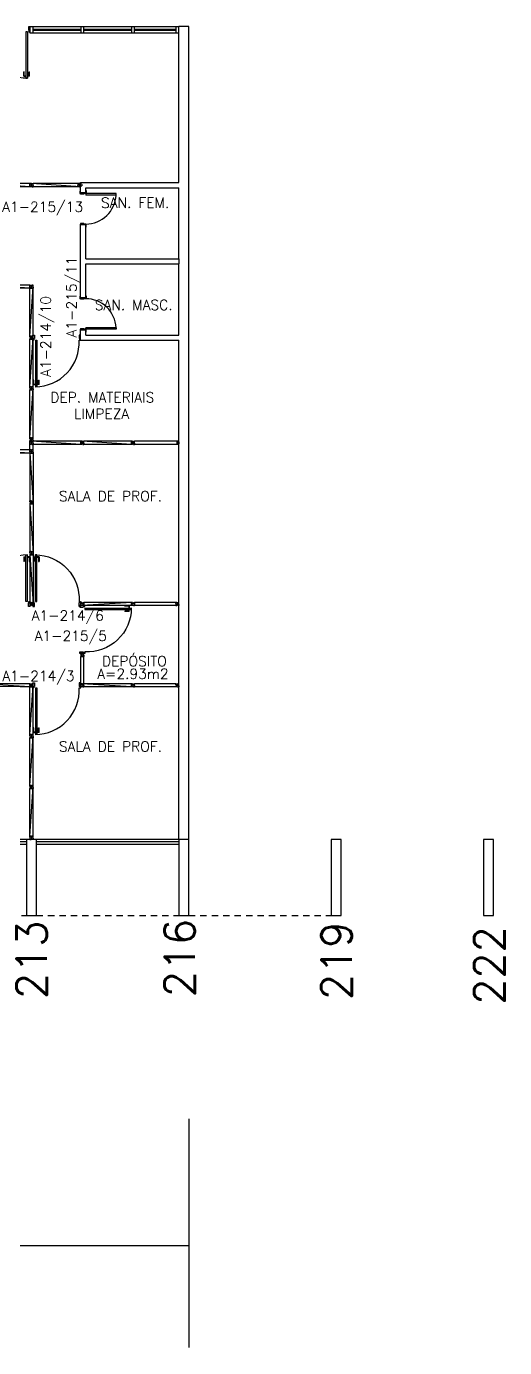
# Model space of a CAD drawing. Header units: millimetres. Extents: x 2641 to 2879, y 1208 to 1302.
# Drawn here: x 2866.93 to 2876.35, y 1210.89 to 1236.89 of the extents above; entities that cross this region are included whole.
import ezdxf
from ezdxf.enums import TextEntityAlignment as Align

# ---------------------------------------------------------------- set-up
doc = ezdxf.new("R2010")
doc.units = ezdxf.units.MM
doc.linetypes.add('HIDDEN2', pattern=[0.1875, 0.125, -0.0625])
for name, color, linetype in [('ALV', 2, 'Continuous'), ('AREA', 2, 'Continuous'), ('DIV', 2, 'Continuous'), ('ESQ', 1, 'Continuous'), ('ESTR', 3, 'Continuous'), ('NOPILAR1', 2, 'Continuous'), ('PROJ', 1, 'HIDDEN2'), ('TEXTO', 2, 'Continuous'), ('TEXTO-ENDEREÇO', 2, 'Continuous'), ('TEXTOCENTROCUSTO', 2, 'Continuous')]:
    doc.layers.add(name, color=color, linetype=linetype)
doc.styles.add('1', font='romans.shx')
doc.styles.add('NOPILAR', font='simplex.shx', dxfattribs={"height": 0.6})
doc.styles.add('UNB-100', font='simplex.shx', dxfattribs={"height": 0.2})
doc.styles.add('UNB-100-1', font='simplex.shx', dxfattribs={"height": 0.2})
doc.dimstyles.new('1-600', dxfattribs={"dimtxt": 1.1, "dimasz": 2.5, "dimexe": 2, "dimexo": 4, "dimgap": 0.2, "dimtad": 1, "dimdec": 0, "dimzin": 4, "dimdsep": 46, "dimlunit": 6, "dimtxsty": '1', "dimblk1": 'NONE', "dimblk2": 'NONE', "dimsah": 1, "dimcen": 0, "dimclrd": 2, "dimclre": 2, "dimclrt": 2, "dimadec": 0, "dimazin": 0, "dimtfac": 1, "dimtdec": 0, "dimtmove": 2, "dimatfit": 3, "dimldrblk": 'NONE', "dimfxl": 1, "dimtolj": 1, "dimtzin": 0, "dimarcsym": 0})

# ---------------------------------------------------------------- blocks, each defined once
blk = doc.blocks.new('PILAR-SLS')
blk.add_lwpolyline([(0.003, -72.501), (0.003, -74.001), (0.203, -74.001), (0.203, -72.501)], close=True)
blk = doc.blocks.new('DIVMT-SLS')
for p, q in [((-0.03, 0.03), (-0.03, 0.006)), ((-0.008, 0.03), (-0.03, 0.03)), ((-0.0185, 0.006), (-0.03, 0.006)), ((-0.0185, -0.006), (-0.0185, 0.006)), ((-0.008, 0.03), (-0.008, 0.02)), ((-0.008, 0.02), (0.008, 0.02)), ((-0.0051, 0), (0.0051, 0)), ((0.0051, 0), (-0.0051, 0)), ((-0.0051, 0), (0.0051, 0)), ((0.97, -0.03), (0, 0.03)), ((0, -0.0051), (0, 0.0051)), ((0, 0.0051), (0, -0.0051)), ((0.008, 0.03), (0.008, 0.02)), ((0.008, 0.03), (0.03, 0.03)), ((0.0205, 0.006), (0.03, 0.006)), ((0.0205, -0.006), (0.0205, 0.006)), ((0.0205, 0.006), (0.0205, -0.006)), ((0.0205, 0.006), (0.03, 0.006)), ((0.97, 0.03), (0.03, 0.03)), ((0.03, 0.006), (0.03, 0.03)), ((0.03, -0.03), (0.03, 0.03)), ((0.03, -0.005), (0.03, 0.005)), ((0.97, 0.03), (0.97, 0.009)), ((0.97, 0.009), (0.97, 0.027)), ((0.9795, 0.006), (0.97, 0.006)), ((0.97, -0.005), (0.97, 0.005)), ((0.9795, 0.006), (0.9795, -0.006)), ((1.0051, 0), (0.9949, 0)), ((1, 0.0051), (1, -0.0051)), ((-0.0185, -0.006), (-0.03, -0.006)), ((-0.03, -0.03), (-0.03, -0.006)), ((-0.008, -0.03), (-0.03, -0.03)), ((-0.008, -0.03), (-0.008, -0.02)), ((-0.008, -0.02), (0.008, -0.02)), ((0.008, -0.03), (0.008, -0.02)), ((0.008, -0.03), (0.03, -0.03)), ((0.0205, -0.006), (0.03, -0.006)), ((0.0205, -0.006), (0.03, -0.006)), ((0.03, -0.006), (0.03, -0.03)), ((0.97, -0.03), (0.03, -0.03)), ((0.9795, -0.006), (0.97, -0.006)), ((0.97, -0.009), (0.97, -0.027))]:
    blk.add_line(p, q)
blk = doc.blocks.new('A$C40560D69')
at = {"layer": 'DIV'}
for p, q in [((0, 0.038), (0, 0.06)), ((0.024, 0.06), (0, 0.06)), ((0, 0.038), (0.01, 0.038)), ((0, 0.022), (0, 0)), ((0, 0.022), (0.01, 0.022)), ((0, 0), (0.024, 0)), ((0.01, 0.022), (0.01, 0.038)), ((0.024, 0.051), (0.024, 0.06)), ((0.024, 0.051), (0.024, 0.06)), ((0.024, 0.051), (0.036, 0.051)), ((0.036, 0.051), (0.024, 0.051)), ((0.036, 0.012), (0.024, 0.012)), ((0.024, 0.012), (0.024, 0)), ((0.025, 0.03), (0.035, 0.03)), ((0.035, 0.03), (0.025, 0.03)), ((0.03, 0.025), (0.03, 0.035)), ((0.03, 0.035), (0.03, 0.025)), ((0.03, 0.025), (0.03, 0.035)), ((0.036, 0.051), (0.036, 0.06)), ((0.036, 0.051), (0.036, 0.06)), ((0.036, 0.06), (0.06, 0.06)), ((0.036, 0.012), (0.036, 0)), ((0.06, 0), (0.036, 0)), ((0.05, 0.022), (0.05, 0.038)), ((0.06, 0.038), (0.05, 0.038)), ((0.06, 0.022), (0.05, 0.022)), ((0.06, 0.038), (0.06, 0.06)), ((0.06, 0.022), (0.06, 0))]:
    blk.add_line(p, q, dxfattribs=at)
blk = doc.blocks.new('PDV2D-SLS')
at = {"layer": 'DIV'}
for p, q in [((0.03, 0.05), (0.06, 0.05)), ((0.03, 0.035), (0.03, 0.05)), ((0.03, -0.035), (0.03, 0.035)), ((0.06, 0.05), (0.06, -0.02)), ((0.941, 0.05), (0.941, -0.02)), ((0.971, 0.05), (0.941, 0.05)), ((0.971, 0.035), (0.971, 0.05)), ((0.971, -0.035), (0.971, 0.035)), ((0.03, -0.05), (0.03, -0.035)), ((0.05, -0.05), (0.03, -0.05)), ((0.05, -0.02), (0.06, -0.02)), ((0.05, -0.02), (0.05, -0.05)), ((0.079, -0.05), (0.109, -0.05)), ((0.079, -0.05), (0.079, -0.965)), ((0.109, -0.05), (0.109, -0.965)), ((0.951, -0.02), (0.941, -0.02)), ((0.951, -0.02), (0.951, -0.05)), ((0.951, -0.05), (0.971, -0.05)), ((0.971, -0.05), (0.971, -0.035)), ((0.036, -0.925), (0.036, -0.835)), ((0.046, -0.835), (0.036, -0.835)), ((0.036, -0.925), (0.076, -0.925)), ((0.046, -0.915), (0.046, -0.835)), ((0.046, -0.915), (0.076, -0.915)), ((0.109, -0.965), (0.079, -0.965)), ((0.141, -0.915), (0.111, -0.915)), ((0.151, -0.925), (0.111, -0.925)), ((0.141, -0.915), (0.141, -0.835)), ((0.141, -0.835), (0.151, -0.835)), ((0.151, -0.925), (0.151, -0.835))]:
    blk.add_line(p, q, dxfattribs=at)
blk.add_arc((0.076, -0.1), 0.865, 270, 3.3214, dxfattribs=at)
blk = doc.blocks.new('A$C058A0A7E')
at = {"layer": 'DIV'}
for p, q in [((0, 0.038), (0, 0.06)), ((0.024, 0.06), (0, 0.06)), ((0, 0.038), (0.01, 0.038)), ((0, 0.022), (0, 0)), ((0, 0.022), (0.01, 0.022)), ((0, 0), (0.024, 0)), ((0.01, 0.022), (0.01, 0.038)), ((0.024, 0.051), (0.024, 0.06)), ((0.024, 0.051), (0.024, 0.06)), ((0.024, 0.051), (0.036, 0.051)), ((0.036, 0.051), (0.024, 0.051)), ((0.036, 0.012), (0.024, 0.012)), ((0.024, 0.012), (0.024, 0)), ((0.025, 0.03), (0.035, 0.03)), ((0.035, 0.03), (0.025, 0.03)), ((0.03, 0.025), (0.03, 0.035)), ((0.03, 0.035), (0.03, 0.025)), ((0.03, 0.025), (0.03, 0.035)), ((0.036, 0.051), (0.036, 0.06)), ((0.036, 0.051), (0.036, 0.06)), ((0.036, 0.06), (0.06, 0.06)), ((0.036, 0.012), (0.036, 0)), ((0.06, 0), (0.036, 0)), ((0.05, 0.022), (0.05, 0.038)), ((0.06, 0.038), (0.05, 0.038)), ((0.06, 0.022), (0.05, 0.022)), ((0.06, 0.038), (0.06, 0.06)), ((0.06, 0.022), (0.06, 0))]:
    blk.add_line(p, q, dxfattribs=at)
blk = doc.blocks.new('MTINI-SLS')
for p, q in [((-0.005, 0), (0.005, 0)), ((0, 0.001), (0, 0.02)), ((0.008, 0.02), (0, 0.02)), ((0, -0.005), (0, 0.005)), ((0, -0.02), (0, 0.001)), ((0.008, 0.03), (0.03, 0.03)), ((0.008, 0.03), (0.008, 0.02)), ((0.02, 0.006), (0.02, -0.006)), ((0.02, 0.006), (0.03, 0.006)), ((0.02, -0.004), (0.02, 0.004)), ((0.023, 0.006), (0.03, 0.006)), ((0.03, 0.006), (0.03, 0.03)), ((0, -0.02), (0.008, -0.02)), ((0.008, -0.03), (0.008, -0.02)), ((0.008, -0.03), (0.03, -0.03)), ((0.02, -0.006), (0.03, -0.006)), ((0.023, -0.006), (0.03, -0.006)), ((0.03, -0.006), (0.03, -0.03))]:
    blk.add_line(p, q)
blk = doc.blocks.new('*D51')
at = {"layer": 'DEFPOINTS', "color": 0, "transparency": 16777216}
for p in [(2822.033, 1219.395), (2870.133, 1219.395), (2822.033, 1212.895)]:
    blk.add_point(p, dxfattribs=at)
at = {"layer": 'TEXTOCENTROCUSTO', "color": 2, "lineweight": -2, "transparency": 16777216}
for p, q in [((2822.033, 1215.395), (2822.033, 1210.895)), ((2870.133, 1215.395), (2870.133, 1210.895)), ((2870.133, 1212.895), (2822.033, 1212.895))]:
    blk.add_line(p, q, dxfattribs=at)
at = {"layer": 'TEXTOCENTROCUSTO', "color": 2, "transparency": 16777216, "insert": (2846.083, 1213.828), "char_height": 1.1, "attachment_point": 5, "style": '1'}
blk.add_mtext('\\A1;Agrônomia e Veterinária', dxfattribs=at)
blk = doc.blocks.new('_NONE')
at = {"color": 0, "linetype": 'ByBlock'}
blk.add_circle((0, 0), 0.25, dxfattribs=at)

msp = doc.modelspace()

# ---------------------------------------------------------------- linework, layer by layer
msp.add_line((2869.933, 1232.317), (2869.933, 1232.217))
at = {"layer": 'ALV'}
for p, q in [((2869.933, 1233.817), (2869.933, 1236.89)), ((2870.133, 1236.89), (2869.933, 1236.89)), ((2870.133, 1220.895), (2870.133, 1236.89)), ((2868.001, 1233.817), (2869.933, 1233.817)), ((2868.001, 1233.617), (2868.001, 1233.817)), ((2868.101, 1233.717), (2869.933, 1233.717)), ((2868.101, 1233.617), (2868.101, 1233.717)), ((2869.933, 1232.317), (2869.933, 1233.717)), ((2868.001, 1231.547), (2868.001, 1232.987)), ((2868.101, 1232.317), (2868.101, 1232.987)), ((2868.101, 1232.317), (2869.933, 1232.317)), ((2868.101, 1232.217), (2869.933, 1232.217)), ((2868.101, 1231.547), (2868.101, 1232.217)), ((2869.933, 1230.817), (2869.933, 1232.217)), ((2868.001, 1230.717), (2869.933, 1230.717)), ((2868.101, 1230.817), (2869.933, 1230.817)), ((2869.933, 1220.895), (2869.933, 1230.717))]:
    msp.add_line(p, q, dxfattribs=at)
at = {"layer": 'DIV'}
for p, q in [((2867.063, 1236.885), (2867.003, 1236.885)), ((2867.003, 1236.885), (2867.003, 1236.766)), ((2867.063, 1236.885), (2867.003, 1236.885)), ((2867.003, 1236.885), (2867.003, 1236.766)), ((2868.003, 1236.885), (2867.063, 1236.885)), ((2867.063, 1236.765), (2867.063, 1236.885)), ((2867.063, 1236.765), (2867.063, 1236.885)), ((2868.063, 1236.885), (2868.003, 1236.885)), ((2868.003, 1236.885), (2868.003, 1236.766)), ((2868.063, 1236.885), (2868.003, 1236.885)), ((2868.003, 1236.885), (2868.003, 1236.766)), ((2869.003, 1236.885), (2868.063, 1236.885)), ((2868.063, 1236.765), (2868.063, 1236.885)), ((2868.063, 1236.765), (2868.063, 1236.885)), ((2869.063, 1236.885), (2869.003, 1236.885)), ((2869.003, 1236.885), (2869.003, 1236.766)), ((2869.063, 1236.885), (2869.003, 1236.885)), ((2869.003, 1236.885), (2869.003, 1236.766)), ((2869.874, 1236.885), (2869.063, 1236.885)), ((2869.063, 1236.765), (2869.063, 1236.885)), ((2869.063, 1236.765), (2869.063, 1236.885)), ((2869.934, 1236.885), (2869.874, 1236.885)), ((2869.874, 1236.885), (2869.874, 1236.766)), ((2869.934, 1236.885), (2869.874, 1236.885)), ((2869.874, 1236.885), (2869.874, 1236.766)), ((2869.934, 1236.765), (2869.934, 1236.885)), ((2869.934, 1236.765), (2869.934, 1236.885)), ((2867.003, 1236.765), (2867.063, 1236.765)), ((2867.003, 1236.765), (2867.063, 1236.765)), ((2867.003, 1236.765), (2867.063, 1236.765)), ((2868.003, 1236.831), (2867.063, 1236.831)), ((2867.063, 1236.819), (2868.003, 1236.819)), ((2867.063, 1236.765), (2868.003, 1236.765)), ((2868.003, 1236.765), (2868.063, 1236.765)), ((2868.003, 1236.765), (2868.063, 1236.765)), ((2868.003, 1236.765), (2868.063, 1236.765)), ((2869.003, 1236.831), (2868.063, 1236.831)), ((2868.063, 1236.819), (2869.003, 1236.819)), ((2868.063, 1236.765), (2869.003, 1236.765)), ((2869.003, 1236.765), (2869.063, 1236.765)), ((2869.003, 1236.765), (2869.063, 1236.765)), ((2869.003, 1236.765), (2869.063, 1236.765)), ((2869.874, 1236.831), (2869.063, 1236.831)), ((2869.063, 1236.819), (2869.874, 1236.819)), ((2869.063, 1236.765), (2869.874, 1236.765)), ((2869.874, 1236.765), (2869.934, 1236.765)), ((2869.874, 1236.765), (2869.934, 1236.765)), ((2869.874, 1236.765), (2869.934, 1236.765)), ((2867.965, 1233.797), (2867.943, 1233.797)), ((2867.943, 1233.797), (2867.943, 1233.773)), ((2867.954, 1233.773), (2867.943, 1233.773)), ((2867.943, 1233.737), (2867.943, 1233.761)), ((2867.954, 1233.761), (2867.943, 1233.761)), ((2867.954, 1233.761), (2867.954, 1233.773)), ((2867.965, 1233.797), (2867.965, 1233.787)), ((2867.965, 1233.787), (2867.981, 1233.787)), ((2867.965, 1233.747), (2867.981, 1233.747)), ((2867.965, 1233.737), (2867.965, 1233.747)), ((2867.968, 1233.767), (2867.978, 1233.767)), ((2867.978, 1233.767), (2867.968, 1233.767)), ((2867.968, 1233.767), (2867.978, 1233.767)), ((2867.973, 1233.772), (2867.973, 1233.761)), ((2867.973, 1233.761), (2867.973, 1233.772)), ((2867.981, 1233.797), (2868.003, 1233.797)), ((2867.981, 1233.797), (2867.981, 1233.787)), ((2867.981, 1233.737), (2867.981, 1233.747)), ((2867.993, 1233.773), (2868.003, 1233.773)), ((2867.993, 1233.773), (2867.993, 1233.761)), ((2867.993, 1233.761), (2867.993, 1233.773)), ((2867.993, 1233.773), (2868.003, 1233.773)), ((2867.993, 1233.761), (2868.003, 1233.761)), ((2867.993, 1233.761), (2868.003, 1233.761)), ((2868.003, 1233.737), (2868.003, 1233.797)), ((2868.003, 1233.773), (2868.003, 1233.797)), ((2868.003, 1233.761), (2868.003, 1233.737)), ((2867.965, 1233.737), (2867.943, 1233.737)), ((2867.981, 1233.737), (2868.003, 1233.737)), ((2867.991, 1233.652), (2868.001, 1233.652)), ((2867.991, 1233.602), (2867.991, 1233.652)), ((2868.001, 1233.602), (2867.991, 1233.602)), ((2868.001, 1233.617), (2868.001, 1233.602)), ((2868.101, 1233.617), (2868.001, 1233.617)), ((2868.001, 1233.592), (2868.001, 1233.602)), ((2868.066, 1233.592), (2868.001, 1233.592)), ((2868.066, 1233.602), (2868.066, 1233.592)), ((2868.101, 1233.602), (2868.066, 1233.602)), ((2868.101, 1233.662), (2868.111, 1233.662)), ((2868.101, 1233.617), (2868.101, 1233.612)), ((2868.101, 1233.612), (2868.101, 1233.602)), ((2868.111, 1233.612), (2868.101, 1233.612)), ((2868.101, 1233.602), (2868.101, 1233.572)), ((2868.701, 1233.602), (2868.101, 1233.602)), ((2868.701, 1233.572), (2868.101, 1233.572)), ((2868.111, 1233.662), (2868.111, 1233.612)), ((2868.701, 1233.572), (2868.701, 1233.602)), ((2867.991, 1233.002), (2867.991, 1232.952)), ((2868.001, 1233.002), (2867.991, 1233.002)), ((2868.001, 1233.012), (2868.001, 1233.002)), ((2868.066, 1233.012), (2868.001, 1233.012)), ((2868.001, 1232.987), (2868.001, 1233.002)), ((2868.101, 1232.987), (2868.001, 1232.987)), ((2868.066, 1233.002), (2868.066, 1233.012)), ((2868.101, 1233.002), (2868.066, 1233.002)), ((2868.101, 1232.992), (2868.101, 1233.002)), ((2868.101, 1232.987), (2868.101, 1232.992)), ((2868.111, 1232.992), (2868.101, 1232.992)), ((2868.111, 1232.942), (2868.111, 1232.992)), ((2867.991, 1232.952), (2868.001, 1232.952)), ((2868.101, 1232.942), (2868.111, 1232.942)), ((2867.991, 1231.582), (2868.001, 1231.582)), ((2867.991, 1231.532), (2867.991, 1231.582)), ((2868.001, 1231.532), (2867.991, 1231.532)), ((2868.001, 1231.547), (2868.001, 1231.532)), ((2868.101, 1231.547), (2868.001, 1231.547)), ((2868.001, 1231.522), (2868.001, 1231.532)), ((2868.066, 1231.522), (2868.001, 1231.522)), ((2868.066, 1231.532), (2868.066, 1231.522)), ((2868.101, 1231.532), (2868.066, 1231.532)), ((2868.101, 1231.592), (2868.111, 1231.592)), ((2868.101, 1231.547), (2868.101, 1231.542)), ((2868.101, 1231.542), (2868.101, 1231.532)), ((2868.111, 1231.542), (2868.101, 1231.542)), ((2868.111, 1231.592), (2868.111, 1231.542)), ((2867.991, 1230.932), (2867.991, 1230.882)), ((2868.001, 1230.932), (2867.991, 1230.932)), ((2867.991, 1230.882), (2868.001, 1230.882)), ((2868.001, 1230.942), (2868.001, 1230.932)), ((2868.066, 1230.942), (2868.001, 1230.942)), ((2868.001, 1230.917), (2868.001, 1230.932)), ((2868.101, 1230.917), (2868.001, 1230.917)), ((2868.001, 1230.717), (2868.001, 1230.917)), ((2868.066, 1230.932), (2868.066, 1230.942)), ((2868.101, 1230.932), (2868.066, 1230.932)), ((2868.101, 1230.932), (2868.101, 1230.962)), ((2868.701, 1230.962), (2868.101, 1230.962)), ((2868.701, 1230.932), (2868.101, 1230.932)), ((2868.101, 1230.922), (2868.101, 1230.932)), ((2868.101, 1230.917), (2868.101, 1230.922)), ((2868.111, 1230.922), (2868.101, 1230.922)), ((2868.101, 1230.817), (2868.101, 1230.917)), ((2868.111, 1230.872), (2868.111, 1230.922)), ((2868.701, 1230.962), (2868.701, 1230.932)), ((2868.101, 1230.872), (2868.111, 1230.872)), ((2867.003, 1228.797), (2867.027, 1228.797)), ((2867.003, 1228.775), (2867.003, 1228.797)), ((2867.003, 1228.775), (2867.013, 1228.775)), ((2867.003, 1228.759), (2867.003, 1228.737)), ((2867.003, 1228.759), (2867.013, 1228.759)), ((2867.003, 1228.556), (2867.003, 1228.737)), ((2867.003, 1228.737), (2867.063, 1228.737)), ((2867.027, 1228.737), (2867.003, 1228.737)), ((2867.027, 1228.556), (2867.003, 1228.556)), ((2867.003, 1228.534), (2867.003, 1228.556)), ((2867.003, 1228.556), (2867.063, 1228.556)), ((2867.003, 1228.556), (2867.063, 1228.556)), ((2867.024, 1228.556), (2867.006, 1228.556)), ((2867.013, 1228.775), (2867.013, 1228.759)), ((2867.027, 1228.785), (2867.027, 1228.797)), ((2867.027, 1228.785), (2867.039, 1228.785)), ((2867.027, 1228.746), (2867.027, 1228.737)), ((2867.039, 1228.746), (2867.027, 1228.746)), ((2867.027, 1228.746), (2867.027, 1228.737)), ((2867.027, 1228.746), (2867.039, 1228.746)), ((2867.027, 1228.547), (2867.027, 1228.556)), ((2867.027, 1228.547), (2867.027, 1228.556)), ((2867.027, 1228.547), (2867.027, 1228.556)), ((2867.027, 1228.547), (2867.039, 1228.547)), ((2867.039, 1228.547), (2867.027, 1228.547)), ((2867.039, 1228.547), (2867.027, 1228.547)), ((2867.038, 1228.767), (2867.028, 1228.767)), ((2867.028, 1228.767), (2867.038, 1228.767)), ((2867.028, 1228.737), (2867.038, 1228.737)), ((2867.028, 1228.556), (2867.038, 1228.556)), ((2867.028, 1228.556), (2867.038, 1228.556)), ((2867.033, 1228.772), (2867.033, 1228.761)), ((2867.033, 1228.761), (2867.033, 1228.772)), ((2867.033, 1228.772), (2867.033, 1228.761)), ((2867.063, 1228.797), (2867.039, 1228.797)), ((2867.039, 1228.785), (2867.039, 1228.797)), ((2867.039, 1228.746), (2867.039, 1228.737)), ((2867.039, 1228.746), (2867.039, 1228.737)), ((2867.039, 1228.737), (2867.063, 1228.737)), ((2867.039, 1228.556), (2867.063, 1228.556)), ((2867.039, 1228.547), (2867.039, 1228.556)), ((2867.039, 1228.547), (2867.039, 1228.556)), ((2867.039, 1228.547), (2867.039, 1228.556)), ((2867.042, 1228.556), (2867.06, 1228.556)), ((2867.063, 1228.556), (2867.042, 1228.556)), ((2867.053, 1228.775), (2867.053, 1228.759)), ((2867.063, 1228.775), (2867.053, 1228.775)), ((2867.063, 1228.759), (2867.053, 1228.759)), ((2867.063, 1228.775), (2867.063, 1228.797)), ((2867.063, 1228.759), (2867.063, 1228.737)), ((2867.063, 1228.556), (2867.063, 1228.737)), ((2867.063, 1228.534), (2867.063, 1228.556)), ((2869.025, 1228.727), (2869.003, 1228.727)), ((2869.003, 1228.727), (2869.003, 1228.703)), ((2869.014, 1228.703), (2869.003, 1228.703)), ((2869.003, 1228.667), (2869.003, 1228.691)), ((2869.014, 1228.691), (2869.003, 1228.691)), ((2869.025, 1228.667), (2869.003, 1228.667)), ((2869.014, 1228.691), (2869.014, 1228.703)), ((2869.025, 1228.727), (2869.025, 1228.717)), ((2869.025, 1228.717), (2869.041, 1228.717)), ((2869.025, 1228.677), (2869.041, 1228.677)), ((2869.025, 1228.667), (2869.025, 1228.677)), ((2869.028, 1228.697), (2869.038, 1228.697)), ((2869.038, 1228.697), (2869.028, 1228.697)), ((2869.028, 1228.697), (2869.038, 1228.697)), ((2869.033, 1228.702), (2869.033, 1228.692)), ((2869.033, 1228.692), (2869.033, 1228.702)), ((2869.041, 1228.727), (2869.063, 1228.727)), ((2869.041, 1228.727), (2869.041, 1228.717)), ((2869.041, 1228.667), (2869.041, 1228.677)), ((2869.041, 1228.667), (2869.063, 1228.667)), ((2869.053, 1228.703), (2869.063, 1228.703)), ((2869.053, 1228.703), (2869.053, 1228.691)), ((2869.053, 1228.691), (2869.053, 1228.703)), ((2869.053, 1228.703), (2869.063, 1228.703)), ((2869.053, 1228.691), (2869.063, 1228.691)), ((2869.053, 1228.691), (2869.063, 1228.691)), ((2869.903, 1228.727), (2869.063, 1228.727)), ((2869.063, 1228.667), (2869.063, 1228.727)), ((2869.063, 1228.703), (2869.063, 1228.727)), ((2869.063, 1228.692), (2869.063, 1228.702)), ((2869.063, 1228.691), (2869.063, 1228.667)), ((2869.903, 1228.667), (2869.063, 1228.667)), ((2869.903, 1228.727), (2869.903, 1228.706)), ((2869.903, 1228.667), (2869.903, 1228.727)), ((2869.903, 1228.706), (2869.903, 1228.724)), ((2869.913, 1228.703), (2869.903, 1228.703)), ((2869.903, 1228.692), (2869.903, 1228.702)), ((2869.913, 1228.691), (2869.903, 1228.691)), ((2869.903, 1228.688), (2869.903, 1228.67)), ((2869.913, 1228.703), (2869.913, 1228.691)), ((2869.938, 1228.697), (2869.928, 1228.697)), ((2869.933, 1228.702), (2869.933, 1228.692)), ((2867.003, 1228.534), (2867.013, 1228.534)), ((2867.003, 1228.518), (2867.013, 1228.518)), ((2867.003, 1228.518), (2867.003, 1228.496)), ((2867.003, 1228.496), (2867.027, 1228.496)), ((2867.003, 1228.496), (2867.063, 1228.496)), ((2867.024, 1228.496), (2867.006, 1228.496)), ((2867.013, 1228.518), (2867.013, 1228.534)), ((2867.027, 1228.508), (2867.027, 1228.496)), ((2867.027, 1228.508), (2867.039, 1228.508)), ((2867.027, 1228.506), (2867.027, 1228.496)), ((2867.039, 1228.506), (2867.027, 1228.506)), ((2867.028, 1228.526), (2867.038, 1228.526)), ((2867.038, 1228.526), (2867.028, 1228.526)), ((2867.038, 1228.526), (2867.028, 1228.526)), ((2867.038, 1228.526), (2867.028, 1228.526)), ((2867.028, 1228.496), (2867.038, 1228.496)), ((2867.033, 1228.521), (2867.033, 1228.531)), ((2867.033, 1228.531), (2867.033, 1228.521)), ((2867.033, 1228.521), (2867.033, 1228.531)), ((2867.033, 1228.531), (2867.033, 1228.521)), ((2867.033, 1228.521), (2867.033, 1228.531)), ((2867.039, 1228.508), (2867.039, 1228.496)), ((2867.039, 1228.506), (2867.039, 1228.496)), ((2867.063, 1228.496), (2867.039, 1228.496)), ((2867.063, 1228.496), (2867.042, 1228.496)), ((2867.042, 1228.496), (2867.06, 1228.496)), ((2867.063, 1228.534), (2867.053, 1228.534)), ((2867.053, 1228.518), (2867.053, 1228.534)), ((2867.063, 1228.518), (2867.053, 1228.518)), ((2867.063, 1228.518), (2867.063, 1228.496)), ((2869.003, 1225.556), (2869.003, 1225.532)), ((2869.025, 1225.556), (2869.003, 1225.556)), ((2869.014, 1225.532), (2869.003, 1225.532)), ((2869.003, 1225.496), (2869.003, 1225.52)), ((2869.014, 1225.52), (2869.003, 1225.52)), ((2869.025, 1225.496), (2869.003, 1225.496)), ((2869.014, 1225.532), (2869.014, 1225.52)), ((2869.025, 1225.556), (2869.025, 1225.546)), ((2869.025, 1225.546), (2869.041, 1225.546)), ((2869.025, 1225.506), (2869.041, 1225.506)), ((2869.025, 1225.496), (2869.025, 1225.506)), ((2869.028, 1225.526), (2869.038, 1225.526)), ((2869.038, 1225.526), (2869.028, 1225.526)), ((2869.028, 1225.526), (2869.038, 1225.526)), ((2869.033, 1225.521), (2869.033, 1225.531)), ((2869.033, 1225.531), (2869.033, 1225.521)), ((2869.041, 1225.556), (2869.063, 1225.556)), ((2869.041, 1225.556), (2869.041, 1225.546)), ((2869.041, 1225.496), (2869.041, 1225.506)), ((2869.041, 1225.496), (2869.063, 1225.496)), ((2869.053, 1225.532), (2869.063, 1225.532)), ((2869.053, 1225.52), (2869.053, 1225.532)), ((2869.053, 1225.532), (2869.063, 1225.532)), ((2869.053, 1225.532), (2869.053, 1225.52)), ((2869.053, 1225.52), (2869.063, 1225.52)), ((2869.053, 1225.52), (2869.063, 1225.52)), ((2869.873, 1225.556), (2869.063, 1225.556)), ((2869.063, 1225.556), (2869.063, 1225.496)), ((2869.063, 1225.532), (2869.063, 1225.556)), ((2869.063, 1225.531), (2869.063, 1225.521)), ((2869.063, 1225.52), (2869.063, 1225.496)), ((2869.873, 1225.496), (2869.063, 1225.496)), ((2868.003, 1224.555), (2868.027, 1224.555)), ((2868.003, 1224.533), (2868.003, 1224.555)), ((2868.003, 1224.533), (2868.013, 1224.533)), ((2868.003, 1224.517), (2868.003, 1224.495)), ((2868.003, 1224.517), (2868.013, 1224.517)), ((2868.003, 1224.495), (2868.063, 1224.495)), ((2868.027, 1224.495), (2868.003, 1224.495)), ((2868.003, 1223.955), (2868.003, 1224.495)), ((2868.013, 1224.533), (2868.013, 1224.517)), ((2868.027, 1224.544), (2868.027, 1224.555)), ((2868.027, 1224.544), (2868.039, 1224.544)), ((2868.027, 1224.505), (2868.027, 1224.495)), ((2868.039, 1224.505), (2868.027, 1224.505)), ((2868.027, 1224.505), (2868.027, 1224.495)), ((2868.027, 1224.505), (2868.039, 1224.505)), ((2868.038, 1224.525), (2868.028, 1224.525)), ((2868.028, 1224.525), (2868.038, 1224.525)), ((2868.028, 1224.495), (2868.038, 1224.495)), ((2868.033, 1224.53), (2868.033, 1224.52)), ((2868.033, 1224.52), (2868.033, 1224.53)), ((2868.033, 1224.53), (2868.033, 1224.52)), ((2868.063, 1224.555), (2868.039, 1224.555)), ((2868.039, 1224.544), (2868.039, 1224.555)), ((2868.039, 1224.505), (2868.039, 1224.495)), ((2868.039, 1224.505), (2868.039, 1224.495)), ((2868.039, 1224.495), (2868.063, 1224.495)), ((2868.053, 1224.533), (2868.053, 1224.517)), ((2868.063, 1224.533), (2868.053, 1224.533)), ((2868.063, 1224.517), (2868.053, 1224.517)), ((2868.063, 1224.533), (2868.063, 1224.555)), ((2868.063, 1224.517), (2868.063, 1224.495)), ((2868.063, 1223.955), (2868.063, 1224.495)), ((2868.003, 1223.955), (2868.063, 1223.955)), ((2868.024, 1223.955), (2868.006, 1223.955)), ((2868.027, 1223.945), (2868.027, 1223.955)), ((2868.039, 1223.945), (2868.027, 1223.945)), ((2868.028, 1223.955), (2868.038, 1223.955)), ((2868.038, 1223.925), (2868.028, 1223.925)), ((2868.033, 1223.92), (2868.033, 1223.93)), ((2868.039, 1223.945), (2868.039, 1223.955)), ((2868.063, 1223.955), (2868.042, 1223.955)), ((2868.042, 1223.955), (2868.06, 1223.955)), ((2869.025, 1223.955), (2869.003, 1223.955)), ((2869.003, 1223.955), (2869.003, 1223.931)), ((2869.014, 1223.931), (2869.003, 1223.931)), ((2869.003, 1223.895), (2869.003, 1223.919)), ((2869.014, 1223.919), (2869.003, 1223.919)), ((2869.025, 1223.895), (2869.003, 1223.895)), ((2869.014, 1223.919), (2869.014, 1223.931)), ((2869.025, 1223.955), (2869.025, 1223.945)), ((2869.025, 1223.945), (2869.041, 1223.945)), ((2869.025, 1223.905), (2869.041, 1223.905)), ((2869.025, 1223.895), (2869.025, 1223.905)), ((2869.028, 1223.925), (2869.038, 1223.925)), ((2869.038, 1223.925), (2869.028, 1223.925)), ((2869.028, 1223.925), (2869.038, 1223.925)), ((2869.033, 1223.93), (2869.033, 1223.92)), ((2869.033, 1223.92), (2869.033, 1223.93)), ((2869.041, 1223.955), (2869.063, 1223.955)), ((2869.041, 1223.955), (2869.041, 1223.945)), ((2869.041, 1223.895), (2869.041, 1223.905)), ((2869.041, 1223.895), (2869.063, 1223.895)), ((2869.053, 1223.931), (2869.063, 1223.931)), ((2869.053, 1223.931), (2869.053, 1223.919)), ((2869.053, 1223.919), (2869.053, 1223.931)), ((2869.053, 1223.931), (2869.063, 1223.931)), ((2869.053, 1223.919), (2869.063, 1223.919)), ((2869.053, 1223.919), (2869.063, 1223.919)), ((2869.873, 1223.955), (2869.063, 1223.955)), ((2869.063, 1223.895), (2869.063, 1223.955)), ((2869.063, 1223.931), (2869.063, 1223.955)), ((2869.063, 1223.92), (2869.063, 1223.93)), ((2869.063, 1223.919), (2869.063, 1223.895)), ((2869.873, 1223.895), (2869.063, 1223.895))]:
    msp.add_line(p, q, dxfattribs=at)
for centre, start, end in [((2868.101, 1233.602), 270, 357.134), ((2868.101, 1230.932), 2.866, 90)]:
    msp.add_arc(centre, 0.6, start, end, dxfattribs=at)
at = {"layer": 'ESQ'}
for p, q in [((2866.933, 1220.895), (2864.133, 1220.895)), ((2866.933, 1220.845), (2864.133, 1220.845)), ((2866.933, 1220.795), (2864.133, 1220.795)), ((2869.933, 1220.895), (2867.133, 1220.895)), ((2869.933, 1220.845), (2867.133, 1220.845)), ((2869.933, 1220.795), (2867.133, 1220.795))]:
    msp.add_line(p, q, dxfattribs=at)
at = {"layer": 'PROJ'}
for p, q in [((2864.133, 1219.395), (2866.933, 1219.395)), ((2867.133, 1219.395), (2869.933, 1219.395)), ((2870.133, 1219.395), (2872.933, 1219.395))]:
    msp.add_line(p, q, dxfattribs=at)

# ---------------------------------------------------------------- block references
at = {"layer": 'DIV', "xscale": -1}
msp.add_blockref('PDV2D-SLS', (2867.033, 1236.835), dxfattribs=at)
at = {"layer": 'DIV'}
for name, p in [('DIVMT-SLS', (2866.033, 1233.767)), ('DIVMT-SLS', (2867.033, 1233.767)), ('DIVMT-SLS', (2866.033, 1231.767)), ('PDV2D-SLS', (2867.03, 1230.767)), ('DIVMT-SLS', (2866.033, 1228.526)), ('DIVMT-SLS', (2867.033, 1228.697)), ('DIVMT-SLS', (2868.033, 1228.697)), ('A$C058A0A7E', (2869.873, 1225.496)), ('DIVMT-SLS', (2866.033, 1223.925)), ('PDV2D-SLS', (2867.031, 1223.925)), ('DIVMT-SLS', (2868.033, 1223.925)), ('A$C40560D69', (2867.003, 1220.895))]:
    msp.add_blockref(name, p, dxfattribs=at)
for name, p, rotation in [('DIVMT-SLS', (2867.033, 1231.767), 270), ('DIVMT-SLS', (2867.033, 1230.767), 270), ('DIVMT-SLS', (2867.033, 1229.767), 270), ('MTINI-SLS', (2869.933, 1228.697), 180), ('PDV2D-SLS', (2867.033, 1225.526), 180), ('DIVMT-SLS', (2867.033, 1223.925), 270), ('DIVMT-SLS', (2867.033, 1222.925), 270), ('DIVMT-SLS', (2867.033, 1221.925), 270)]:
    msp.add_blockref(name, p, dxfattribs=dict(at, rotation=rotation))
at = {"layer": 'DIV', "xscale": -1}
for name, p, rotation in [('DIVMT-SLS', (2867.033, 1227.526), 270), ('DIVMT-SLS', (2867.033, 1226.526), 270), ('DIVMT-SLS', (2867.033, 1225.526), 270), ('PDV2D-SLS', (2867.03, 1225.526), 180), ('PDV2D-SLS', (2868.034, 1225.526), 90), ('DIVMT-SLS', (2868.033, 1225.526), 180), ('A$C058A0A7E', (2869.873, 1223.955), 180)]:
    msp.add_blockref(name, p, dxfattribs=dict(at, rotation=rotation))
at = {"layer": 'ESTR'}
for p in [(2866.93, 1293.396), (2869.93, 1293.396), (2872.93, 1293.396), (2875.93, 1293.396)]:
    msp.add_blockref('PILAR-SLS', p, dxfattribs=at)

# ---------------------------------------------------------------- texts
at = {"layer": 'AREA', "style": 'UNB-100'}
msp.add_text('A=2.93m2', height=0.2, dxfattribs=at).set_placement((2869.031, 1224.053), align=Align.CENTER)
at = {"layer": 'NOPILAR1', "style": 'NOPILAR'}
for s, p in [('213', (2867.335, 1217.752)), ('216', (2870.253, 1217.789)), ('219', (2873.34, 1217.733)), ('222', (2876.351, 1217.641))]:
    msp.add_text(s, height=0.6, rotation=90, dxfattribs=at).set_placement(p)
at = {"layer": 'TEXTO', "style": 'UNB-100'}
for s, p in [('SAN. FEM.', (2869.075, 1233.321)), ('SAN. MASC.', (2869.046, 1231.31)), ('DEP. MATERIAIS', (2868.427, 1229.492)), ('LIMPEZA', (2868.414, 1229.168)), ('SALA DE PROF.', (2868.588, 1227.547)), ('DEPÓSITO', (2869.059, 1224.3)), ('SALA DE PROF.', (2868.588, 1222.623))]:
    msp.add_text(s, height=0.2, dxfattribs=at).set_placement(p, align=Align.CENTER)
at = {"layer": 'TEXTO-ENDEREÇO', "style": 'UNB-100-1'}
for s, p in [('A1-215/13', (2866.455, 1233.241)), ('A1-214/6', (2867.036, 1225.199)), ('A1-215/5', (2867.095, 1224.799)), ('A1-214/3', (2866.459, 1224.01))]:
    msp.add_text(s, height=0.2, dxfattribs=at).set_placement(p)
for s, p in [('A1-215/11', (2867.922, 1230.77)), ('A1-214/10', (2867.412, 1229.993))]:
    msp.add_text(s, height=0.2, rotation=90, dxfattribs=at).set_placement(p)

# ---------------------------------------------------------------- dimensions: what is measured, and where the dimension line sits
at = {"layer": 'TEXTOCENTROCUSTO'}
dim = msp.add_aligned_dim(p1=(2870.133, 1219.395), p2=(2822.033, 1219.395), distance=6.5, text='Agrônomia e Veterinária', dimstyle='1-600', dxfattribs=at)
dim.commit()
dim.dimension.update_dxf_attribs({"geometry": '*D51', "text_midpoint": (2846.083, 1213.828)})

doc.saveas('drawing.dxf')
